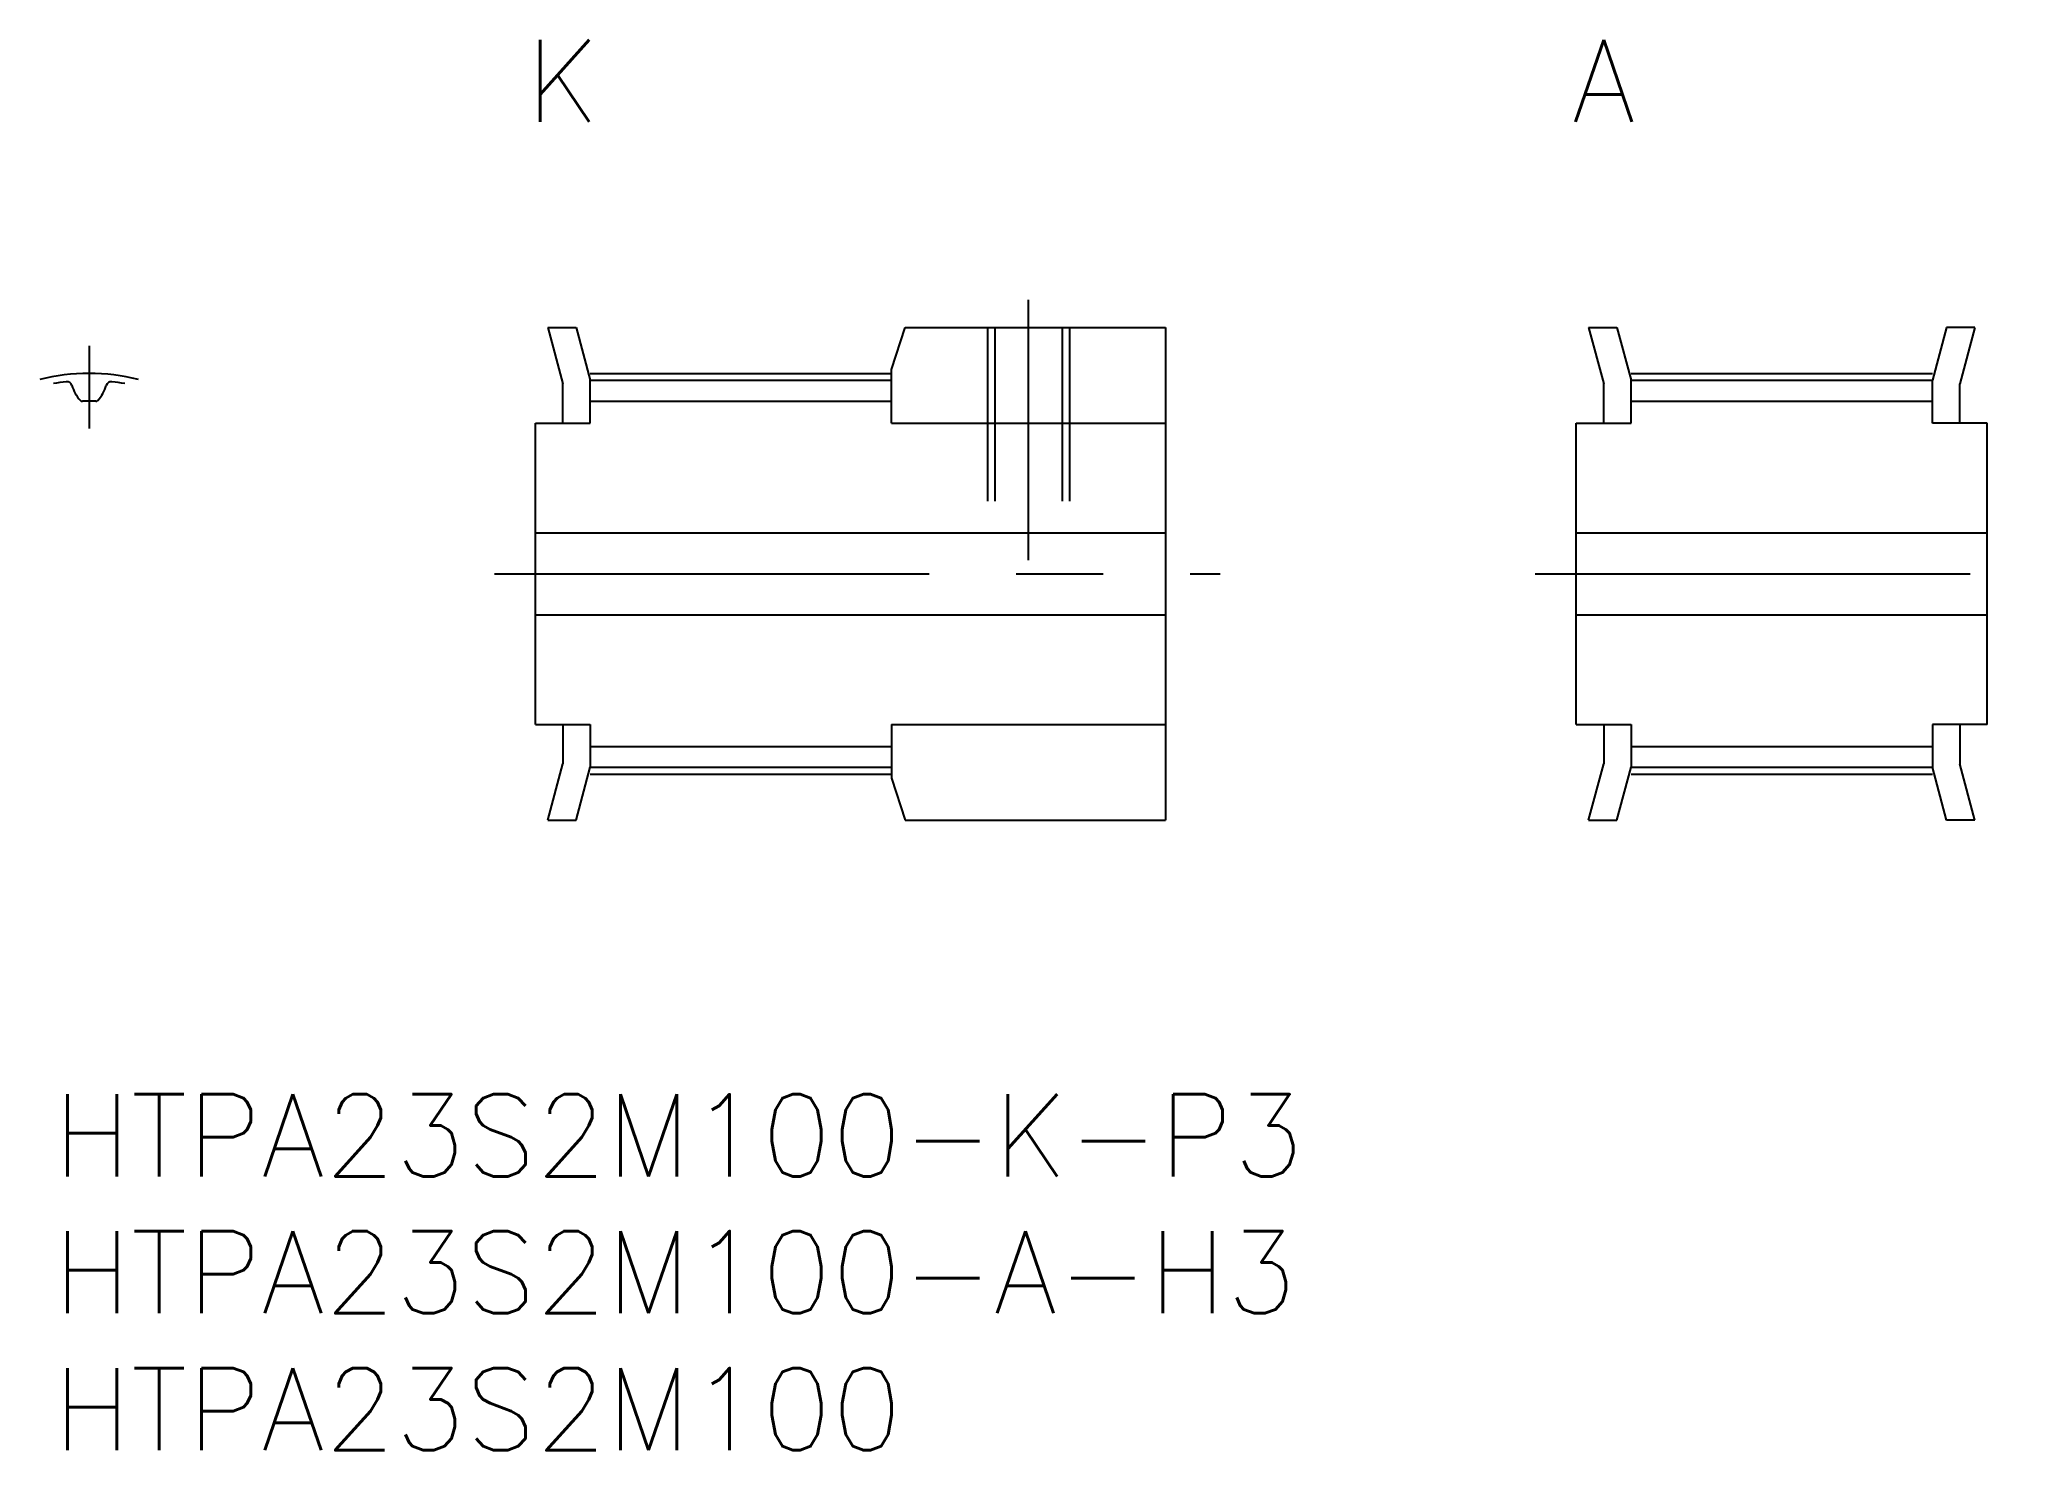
# Model space of a CAD drawing. Extents: x -0.5 to 72.1, y -13 to 38.5.
import ezdxf
from ezdxf.enums import TextEntityAlignment as Align

# ---------------------------------------------------------------- set-up
doc = ezdxf.new("R2010")
doc.units = 0
doc.header["$LTSCALE"] = 0.5
doc.linetypes.add('CENTER', pattern=[50.8, 31.75, -6.35, 6.35, -6.35])
doc.linetypes.add('DASHED', pattern=[19.05, 12.7, -6.35])
for name, color, linetype in [('MSM_CENTER', 1, 'CENTER'), ('MSM_CONTINUOUS', 7, 'CONTINUOUS'), ('MSM_DASHED', 4, 'DASHED'), ('MSM_PART_NUMBER', 7, 'CONTINUOUS')]:
    doc.layers.add(name, color=color, linetype=linetype)
doc.styles.get("Standard").update_dxf_attribs({"font": 'txt.shx', "height": 1, "bigfont": 'bigfont.shx'})

# ---------------------------------------------------------------- blocks, each defined once
blk = doc.blocks.new('*U15')
at = {"layer": 'MSM_PART_NUMBER'}
blk.add_text('HTPA23S2M100-K-P3', height=3, dxfattribs=at).set_placement((0, -3))
blk = doc.blocks.new('*U16')
at = {"layer": 'MSM_PART_NUMBER'}
blk.add_text('HTPA23S2M100-A-H3', height=3, dxfattribs=at).set_placement((0, -8))
blk = doc.blocks.new('*U17')
at = {"layer": 'MSM_PART_NUMBER'}
blk.add_text('HTPA23S2M100', height=3, dxfattribs=at).set_placement((0, -13))

msp = doc.modelspace()

# ---------------------------------------------------------------- linework, layer by layer
at = {"layer": 'MSM_CENTER'}
for p, q in [((35.6, 19.5), (35.6, 29)), ((1.3, 27.319), (1.3, 24.305)), ((19.6, 26.32), (30.6, 26.32)), ((57.6, 26.32), (68.6, 26.32)), ((16.1, 19), (42.6, 19)), ((54.1, 19), (72.1, 19)), ((19.6, 11.68), (30.6, 11.68)), ((57.6, 11.68), (68.6, 11.68))]:
    msp.add_line(p, q, dxfattribs=at)
msp.add_arc((1.3, 19), 7.319, 75.76289, 104.23711, dxfattribs=at)
at = {"layer": 'MSM_CONTINUOUS'}
for p, q in [((18.046, 28), (18.6, 25.933)), ((18.046, 28), (19.082, 28)), ((19.082, 28), (19.6, 26.065)), ((30.6, 26.461), (31.1, 28)), ((31.1, 28), (40.6, 28)), ((40.6, 28), (40.6, 10)), ((56.046, 28), (56.6, 25.933)), ((56.046, 28), (57.082, 28)), ((57.082, 28), (57.6, 26.065)), ((69.118, 28), (68.6, 26.065)), ((70.154, 28), (69.118, 28)), ((70.154, 28), (69.6, 25.933)), ((30.6, 24.5), (30.6, 26.461)), ((18.6, 24.5), (18.6, 25.933)), ((19.6, 24.5), (19.6, 26.065)), ((19.6, 26.065), (30.6, 26.065)), ((56.6, 24.5), (56.6, 25.933)), ((57.6, 24.5), (57.6, 26.065)), ((57.6, 26.065), (68.6, 26.065)), ((68.6, 24.5), (68.6, 26.065)), ((69.6, 24.5), (69.6, 25.933)), ((19.6, 25.305), (30.6, 25.305)), ((57.6, 25.305), (68.6, 25.305)), ((17.6, 13.5), (17.6, 24.5)), ((17.6, 24.5), (19.6, 24.5)), ((30.6, 24.5), (40.6, 24.5)), ((55.6, 13.5), (55.6, 24.5)), ((55.6, 24.5), (57.6, 24.5)), ((70.6, 24.5), (68.6, 24.5)), ((70.6, 13.5), (70.6, 24.5)), ((17.6, 20.5), (40.6, 20.5)), ((55.6, 20.5), (70.6, 20.5)), ((17.6, 17.5), (40.6, 17.5)), ((55.6, 17.5), (70.6, 17.5)), ((17.6, 13.5), (19.6, 13.5)), ((18.6, 13.5), (18.6, 12.067)), ((19.6, 13.5), (19.6, 11.935)), ((30.6, 13.5), (40.6, 13.5)), ((30.6, 13.5), (30.6, 11.539)), ((55.6, 13.5), (57.6, 13.5)), ((56.6, 13.5), (56.6, 12.067)), ((57.6, 13.5), (57.6, 11.935)), ((70.6, 13.5), (68.6, 13.5)), ((68.6, 13.5), (68.6, 11.935)), ((69.6, 13.5), (69.6, 12.067)), ((19.6, 12.695), (30.6, 12.695)), ((57.6, 12.695), (68.6, 12.695)), ((18.046, 10), (18.6, 12.067)), ((19.082, 10), (19.6, 11.935)), ((19.6, 11.935), (30.6, 11.935)), ((56.046, 10), (56.6, 12.067)), ((57.082, 10), (57.6, 11.935)), ((57.6, 11.935), (68.6, 11.935)), ((69.118, 10), (68.6, 11.935)), ((70.154, 10), (69.6, 12.067)), ((30.6, 11.539), (31.1, 10)), ((18.046, 10), (19.082, 10)), ((31.1, 10), (40.6, 10)), ((56.046, 10), (57.082, 10)), ((70.154, 10), (69.118, 10))]:
    msp.add_line(p, q, dxfattribs=at)
for centre, radius, start, end in [((1.3, 19), 7.065, 96.75401, 100.60317), ((0.491, 25.827), 0.19, 15.69023, 96.75401), ((1.95, 26.237), 1.325, 195.69023, 223.07873), ((0.65, 26.237), 1.325, 316.92127, 344.30977), ((2.109, 25.827), 0.19, 83.24599, 164.30977), ((1.3, 19), 7.065, 79.39683, 83.24599), ((1.055, 25.4), 0.1, 223.07873, 272.19002), ((1.3, 19), 6.305, 87.80998, 92.19002), ((1.545, 25.4), 0.1, 267.80998, 316.92127)]:
    msp.add_arc(centre, radius, start, end, dxfattribs=at)
at = {"layer": 'MSM_DASHED'}
for p, q in [((34.1, 28), (34.1, 20.5)), ((34.37, 28), (34.37, 20.5)), ((36.829, 28), (36.829, 20.5)), ((37.1, 28), (37.1, 20.5))]:
    msp.add_line(p, q, dxfattribs=at)

# ---------------------------------------------------------------- block references
at = {"layer": 'MSM_CONTINUOUS'}
for name in ['*U15', '*U16', '*U17']:
    msp.add_blockref(name, (0, 0), dxfattribs=at)

# ---------------------------------------------------------------- texts
at = {"layer": 'MSM_PART_NUMBER'}
for s, p in [('K', (18.6, 37)), ('A', (56.6, 37))]:
    msp.add_text(s, height=3, dxfattribs=at).set_placement(p, align=Align.MIDDLE_CENTER)

doc.saveas('drawing.dxf')
